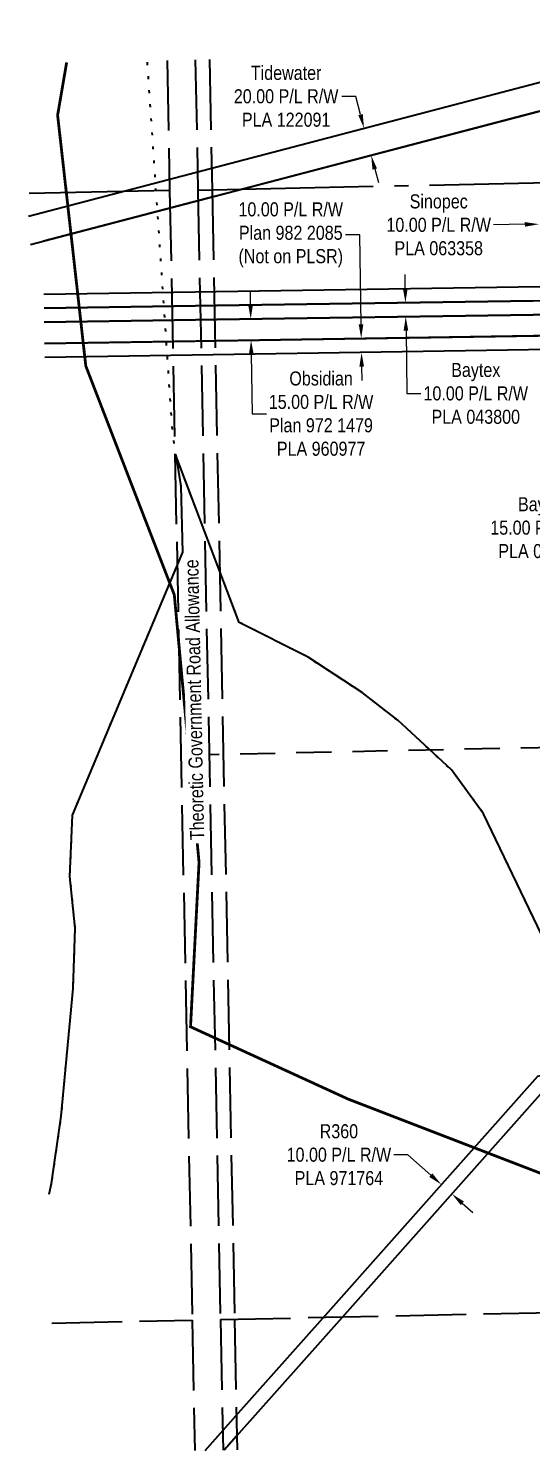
# Model space of a CAD drawing. Extents: x 596365 to 599043, y 5879832 to 5881868.
# Drawn here: x 597880 to 598237, y 5880018 to 5881030 of the extents above; entities that cross this region are included whole.
import ezdxf

# ---------------------------------------------------------------- set-up
doc = ezdxf.new("R2010")
doc.units = 0
doc.header["$LTSCALE"] = 5
doc.header["$PDSIZE"] = 0.5
for name, pattern in [('DASHDOT2', [12.7, 6.35, -3.175, 0, -3.175]), ('foc-LSD', [8, 5, -3]), ('foc-QUARTERLINE', [33, 25, -3, 2, -3]), ('foc-UNSURVEYED', [12.5, 10, -2.5]), ('foc-WHEELTRACKS', [2, 0.4, -1.6])]:
    doc.linetypes.add(name, pattern=pattern)
doc.layers.get('Defpoints').update_dxf_attribs({"color": 9})
for name, color, linetype in [('AS-WILDLIFE', 131, 'DASHDOT2'), ('C-RW', 13, 'Continuous'), ('F-RW', 190, 'Continuous'), ('L-QSEC', 8, 'foc-QUARTERLINE'), ('L-ROAD-T', 7, 'Continuous'), ('L-SECTION-LSD', 7, 'foc-LSD'), ('L-USEC', 7, 'foc-UNSURVEYED'), ('T-WATER-P3', 160, 'foc-WHEELTRACKS')]:
    doc.layers.add(name, color=color, linetype=linetype)
doc.layers.add('C-RW-T', color=13, linetype='Continuous', lineweight=9)
doc.layers.add('F-RW-T', color=190, linetype='Continuous', lineweight=9)
doc.styles.add('80CG', font='ARIALN.TTF', dxfattribs={"height": 10})
doc.styles.add('80L', font='ARIALN.TTF', dxfattribs={"height": 10})
doc.styles.add('foc-LtypeFont', font='ARIALN.TTF', dxfattribs={"height": 7.35})
doc.linetypes.add('foc-TOPO-flowdirection-NOLINE', pattern='A,0,[">",foc-LtypeFont,S=0.3,R=0,X=0,Y=-0.945],-20,[">",foc-LtypeFont,S=0.3,R=0,X=0,Y=-0.945],0', length=20)
doc.dimstyles.new('Compass 5 000', dxfattribs={"dimscale": 5, "dimtxt": 9, "dimasz": 2, "dimexe": 0.2, "dimexo": 0.0625, "dimgap": 0.5, "dimtad": 0, "dimtih": 1, "dimtoh": 1, "dimzin": 0, "dimdsep": 46, "dimtxsty": '80CG', "dimcen": 0.1, "dimse1": 1, "dimse2": 1, "dimclrd": 256, "dimclrt": 256, "dimaunit": 1, "dimadec": 4, "dimazin": 0, "dimtfac": 0.06, "dimtofl": 0, "dimtmove": 0, "dimatfit": 1, "dimfxl": 0.2, "dimtolj": 1, "dimtzin": 0, "dimlwd": -1, "dimarcsym": 0})

# ---------------------------------------------------------------- blocks, each defined once
blk = doc.blocks.new('*D444')
at = {"layer": 'C-RW-T', "transparency": 16777216}
for p, q in [((598037.8, 5880833.3), (598037.6, 5880843.3)), ((598038.3, 5880798.3), (598039, 5880756)), ((598039, 5880756), (598049, 5880756))]:
    blk.add_line(p, q, dxfattribs=at)
for points in [[(598039.4, 5880833.4), (598036.1, 5880833.3), (598037.9, 5880823.3)], [(598040, 5880798.4), (598036.6, 5880798.3), (598038.1, 5880808.3)]]:
    blk.add_solid(points, dxfattribs=at)
at = {"layer": 'Defpoints', "color": 0, "transparency": 16777216}
for p in [(598036, 5880823.3), (598036.2, 5880808.3), (598038.1, 5880808.3)]:
    blk.add_point(p, dxfattribs=at)
at = {"layer": 'C-RW-T', "transparency": 16777216, "insert": (598088, 5880756), "char_height": 10, "attachment_point": 5, "style": '80CG'}
blk.add_mtext('\\A1;Obsidian\\P15.00 P/L R/W\\PPlan 972 1479\\PPLA 960977', dxfattribs=at)
blk = doc.blocks.new('*D459')
at = {"layer": 'Defpoints', "color": 0, "transparency": 16777216}
for p in [(598186.9, 5880222), (598194.4, 5880215.4), (598173.7, 5880207.2)]:
    blk.add_point(p, dxfattribs=at)
at = {"layer": 'F-RW-T', "transparency": 16777216}
for p, q in [((598149.8, 5880228.4), (598139.8, 5880228.4)), ((598166.2, 5880213.8), (598149.8, 5880228.4)), ((598188.6, 5880193.9), (598196.1, 5880187.2))]:
    blk.add_line(p, q, dxfattribs=at)
for points in [[(598167.3, 5880215.1), (598165.1, 5880212.6), (598173.7, 5880207.2)], [(598189.8, 5880195.1), (598187.5, 5880192.6), (598181.2, 5880200.5)]]:
    blk.add_solid(points, dxfattribs=at)
at = {"layer": 'F-RW-T', "transparency": 16777216, "insert": (598100.7, 5880228.4), "char_height": 10, "attachment_point": 5, "style": '80CG'}
blk.add_mtext('\\A1;R360\\P10.00 P/L R/W\\PPLA 971764', dxfattribs=at)
blk = doc.blocks.new('*D460')
at = {"layer": 'Defpoints', "color": 0, "transparency": 16777216}
for p in [(598314.1, 5880723.1), (598302.3, 5880713.9), (598318.4, 5880692.9)]:
    blk.add_point(p, dxfattribs=at)
at = {"layer": 'F-RW-T', "transparency": 16777216}
for p, q in [((598338.2, 5880708.2), (598346.2, 5880714.3)), ((598310.5, 5880686.8), (598294.9, 5880674.8)), ((598294.9, 5880674.8), (598284.9, 5880674.8))]:
    blk.add_line(p, q, dxfattribs=at)
for points in [[(598337.2, 5880709.5), (598339.3, 5880706.8), (598330.3, 5880702.1)], [(598309.5, 5880688.2), (598311.5, 5880685.5), (598318.4, 5880692.9)]]:
    blk.add_solid(points, dxfattribs=at)
at = {"layer": 'F-RW-T', "transparency": 16777216, "insert": (598245.8, 5880674.8), "char_height": 10, "attachment_point": 5, "style": '80CG'}
blk.add_mtext('\\A1;Baytex\\P15.00 P/L R/W\\PPLA 043804', dxfattribs=at)
blk = doc.blocks.new('*D461')
at = {"layer": 'Defpoints', "color": 0, "transparency": 16777216}
for p in [(598243.2, 5880890.9), (598243.4, 5880876.4), (598253.4, 5880876.5)]:
    blk.add_point(p, dxfattribs=at)
at = {"layer": 'F-RW-T', "transparency": 16777216}
for p, q in [((598233.2, 5880890.8), (598210.9, 5880890.4)), ((598263.2, 5880891.2), (598273.2, 5880891.4))]:
    blk.add_line(p, q, dxfattribs=at)
for points in [[(598233.1, 5880892.4), (598233.2, 5880889.1), (598243.2, 5880890.9)], [(598263.1, 5880892.9), (598263.2, 5880889.6), (598253.2, 5880891.1)]]:
    blk.add_solid(points, dxfattribs=at)
at = {"layer": 'F-RW-T', "transparency": 16777216, "insert": (598171.8, 5880890.4), "char_height": 10, "attachment_point": 5, "style": '80CG', "bg_fill": 3, "box_fill_scale": 1.1, "bg_fill_color": 256, "bg_fill_true_color": 13158600, "bg_fill_transparency": 0}
blk.add_mtext('\\A1;Sinopec\\P10.00 P/L R/W\\PPLA 063358', dxfattribs=at)
blk = doc.blocks.new('*D462')
at = {"layer": 'Defpoints', "color": 0, "transparency": 16777216}
for p in [(598196, 5880835.8), (598148.3, 5880825.1), (598196.2, 5880825.8)]:
    blk.add_point(p, dxfattribs=at)
at = {"layer": 'F-RW-T', "transparency": 16777216}
for p, q in [((598148, 5880845), (598147.8, 5880855)), ((598148.5, 5880815.1), (598149.1, 5880770.4)), ((598149.1, 5880770.4), (598159.1, 5880770.4))]:
    blk.add_line(p, q, dxfattribs=at)
for points in [[(598149.7, 5880845.1), (598146.3, 5880845), (598148.1, 5880835)], [(598150.1, 5880815.1), (598146.8, 5880815), (598148.3, 5880825.1)]]:
    blk.add_solid(points, dxfattribs=at)
at = {"layer": 'F-RW-T', "transparency": 16777216, "insert": (598198.2, 5880770.4), "char_height": 10, "attachment_point": 5, "style": '80CG'}
blk.add_mtext('\\A1;Baytex\\P10.00 P/L R/W\\PPLA 043800', dxfattribs=at)
blk = doc.blocks.new('*D469')
at = {"layer": 'Defpoints', "color": 0, "transparency": 16777216}
for p in [(598037, 5880808.3), (598037.2, 5880798.3), (598116.8, 5880799.6)]:
    blk.add_point(p, dxfattribs=at)
at = {"layer": 'F-RW-T', "transparency": 16777216}
for p, q in [((598115.5, 5880883.3), (598105.5, 5880883.3)), ((598116.5, 5880819.6), (598115.5, 5880883.3)), ((598116.9, 5880789.6), (598117.1, 5880779.6))]:
    blk.add_line(p, q, dxfattribs=at)
for points in [[(598118.1, 5880819.6), (598114.8, 5880819.5), (598116.6, 5880809.6)], [(598118.6, 5880789.6), (598115.3, 5880789.5), (598116.8, 5880799.6)]]:
    blk.add_solid(points, dxfattribs=at)
at = {"layer": 'F-RW-T', "transparency": 16777216, "insert": (598066.4, 5880883.3), "char_height": 10, "attachment_point": 5, "style": '80CG', "bg_fill": 3, "box_fill_scale": 1.1, "bg_fill_color": 256, "bg_fill_true_color": 13158600, "bg_fill_transparency": 0}
blk.add_mtext('\\A1;10.00 P/L R/W\\PPlan 982 2085\\P(Not on PLSR)', dxfattribs=at)
blk = doc.blocks.new('*D486')
at = {"layer": 'Defpoints', "color": 0, "transparency": 16777216}
for p in [(598100.1, 5880954.4), (598118.6, 5880959.2), (598105.1, 5880935)]:
    blk.add_point(p, dxfattribs=at)
at = {"layer": 'F-RW-T', "transparency": 16777216}
for p, q in [((598112.7, 5880981.9), (598102.7, 5880981.9)), ((598116.1, 5880968.9), (598112.7, 5880981.9)), ((598126.2, 5880930.2), (598128.8, 5880920.5))]:
    blk.add_line(p, q, dxfattribs=at)
for points in [[(598117.7, 5880969.3), (598114.5, 5880968.5), (598118.6, 5880959.2)], [(598127.8, 5880930.6), (598124.6, 5880929.8), (598123.7, 5880939.9)]]:
    blk.add_solid(points, dxfattribs=at)
at = {"layer": 'F-RW-T', "transparency": 16777216, "insert": (598063.1, 5880981.9), "char_height": 10, "attachment_point": 5, "style": '80CG'}
blk.add_mtext('\\A1;Tidewater\\P20.00 P/L R/W\\PPLA 122091', dxfattribs=at)

msp = doc.modelspace()

# ---------------------------------------------------------------- linework, layer by layer
at = {"layer": 'AS-WILDLIFE', "const_width": 2, "flags": 128}
msp.add_lwpolyline([(598395.046, 5881016.317), (598387.313, 5880997.5), (598352.875, 5880913.5), (598355.312, 5880845.5), (598356.937, 5880799), (598364, 5880644.5), (598383.125, 5880541), (598440.438, 5880427.5), (598499.875, 5880339.5), (598415.5, 5880196), (598342.625, 5880191.5), (598311.5, 5880189.5), (598277.375, 5880202.5), (598107.375, 5880268), (597995, 5880319.5), (598001.063, 5880436.5), (597985.437, 5880605.5), (597983.438, 5880627), (597954, 5880703), (597920.375, 5880790), (597911.063, 5880873), (597900.312, 5880968.5), (597906.745, 5881006.045)], dxfattribs=at)
at = {"layer": 'C-RW', "elevation": 0.436}
msp.add_lwpolyline([(597890.809, 5880821.04), (597983.511, 5880822.481), (598013.657, 5880822.95), (598239.2, 5880826.453), (598254.2, 5880826.687), (598311.471, 5880827.577), (598379.047, 5880728.391), (598366.656, 5880719.948), (598303.628, 5880812.459), (598254.443, 5880811.7), (598239.444, 5880811.467), (598013.956, 5880807.965), (597983.81, 5880807.496), (597890.975, 5880806.054)], dxfattribs=at)
at = {"layer": 'F-RW', "flags": 128}
for points in [[(597879.512, 5880896.647), (598236.799, 5880990.138), (598245.765, 5880992.485), (598320.386, 5880993.696), (598741.978, 5880902.629), (598782.173, 5880891.922), (598905.63, 5880850.002), (598907.376, 5880849.484)], [(597880.88, 5880876.34), (598241.86, 5880970.798), (598248.497, 5880972.535), (598318.411, 5880973.669), (598737.292, 5880883.188), (598776.38, 5880872.776), (598899.571, 5880830.947), (598907.799, 5880828.507)]]:
    msp.add_lwpolyline(points, dxfattribs=at)
at = {"layer": 'F-RW', "elevation": 0.436}
for points in [[(598737.292, 5880883.188), (598318.411, 5880973.669), (598248.497, 5880972.535), (598241.86, 5880970.798), (598028.487, 5880914.964), (598011.906, 5880910.626), (597981.907, 5880902.777), (597890.171, 5880878.771)], [(597890.588, 5880841.04), (597983.111, 5880842.478), (598013.257, 5880842.947), (598243.875, 5880846.53)], [(597890.699, 5880831.04), (597983.311, 5880832.48), (598013.457, 5880832.948), (598239.038, 5880836.453), (598254.038, 5880836.686), (598254.2, 5880826.687), (598239.2, 5880826.453), (598013.657, 5880822.95), (597983.511, 5880822.481), (597890.809, 5880821.04)], [(598239.038, 5880836.453), (598013.457, 5880832.948), (597983.311, 5880832.48), (597890.699, 5880831.04)], [(598005.433, 5880017.959), (598029.201, 5880044.688), (598089.152, 5880112.112), (598242.428, 5880284.474), (598419.061, 5880327.781), (598544.697, 5880474.123), (598370.781, 5880722.759), (598379.047, 5880728.391), (598557.336, 5880473.493), (598424.559, 5880318.832), (598247.832, 5880275.501), (598102.8, 5880112.404), (598029.495, 5880029.969), (598019.043, 5880018.216)]]:
    msp.add_lwpolyline(points, dxfattribs=at)
at = {"layer": 'F-RW', "elevation": 0.436, "flags": 128}
msp.add_lwpolyline([(597890.975, 5880806.054), (598303.628, 5880812.459), (598366.656, 5880719.948), (598358.396, 5880714.32), (598310.313, 5880784.895), (598280.718, 5880802.117), (597891.085, 5880796.064)], dxfattribs=at)
at = {"layer": 'L-QSEC', "flags": 128}
for points in [[(598000.246, 5880915.197), (598772.282, 5880931.789)], [(597980.133, 5880914.81), (597880.155, 5880912.664)]]:
    msp.add_lwpolyline(points, dxfattribs=at)
at = {"layer": 'L-USEC', "flags": 128}
for points in [[(597978.28, 5881007.55), (597980.133, 5880914.81)], [(597998.392, 5881007.973), (598000.245, 5880915.212)], [(598008.453, 5881008.184), (598010.307, 5880915.413)], [(597980.133, 5880914.81), (597996.194, 5880110.659)], [(598000.246, 5880915.197), (598016.306, 5880111.061)], [(598010.307, 5880915.413), (598026.367, 5880111.307)], [(598016.306, 5880111.091), (598823.257, 5880128.408)], [(597896.216, 5880108.513), (597996.194, 5880110.659)], [(597996.194, 5880110.659), (597998.048, 5880017.82)], [(598016.306, 5880111.061), (598018.161, 5880018.2)], [(598026.368, 5880111.262), (598028.223, 5880018.39)]]:
    msp.add_lwpolyline(points, dxfattribs=at)
at = {"layer": 'T-WATER-P3', "flags": 128}
for points in [[(597985.006, 5880724.991), (597982.204, 5880742.738), (597964.202, 5881007.254)], [(597985.006, 5880724.991), (597982.204, 5880742.738), (597964.202, 5881007.254)], [(597894.38, 5880200.421), (597896.046, 5880207.961), (597902.896, 5880255.926), (597911.334, 5880346.765), (597912.928, 5880389.645), (597909.105, 5880426.537), (597910.85, 5880470.161), (597989.515, 5880657.337), (597988.267, 5880704.342), (597985.006, 5880724.991)], [(598518.978, 5880027.661), (598491.428, 5880061.276), (598459.563, 5880094.629), (598429.649, 5880129.626), (598357.99, 5880204.894), (598311.937, 5880263.312), (598280.551, 5880311.206), (598203.675, 5880471.196), (598180.804, 5880502.43), (598142.645, 5880537.744), (598117.198, 5880557.438), (598078.868, 5880582.556), (598029.744, 5880607.399), (597985.006, 5880724.991)]]:
    msp.add_lwpolyline(points, dxfattribs=at)
at = {"layer": 'T-WATER-P3', "linetype": 'foc-TOPO-flowdirection-NOLINE', "flags": 128}
for points in [[(597894.38, 5880200.421), (597896.046, 5880207.961), (597902.896, 5880255.926), (597911.334, 5880346.765), (597912.928, 5880389.645), (597909.105, 5880426.537), (597910.85, 5880470.161), (597989.515, 5880657.337), (597988.267, 5880704.342), (597985.006, 5880724.991)], [(598518.978, 5880027.661), (598491.428, 5880061.276), (598459.563, 5880094.629), (598429.649, 5880129.626), (598357.99, 5880204.894), (598311.937, 5880263.312), (598280.551, 5880311.206), (598203.675, 5880471.196), (598180.804, 5880502.43), (598142.645, 5880537.744), (598117.198, 5880557.438), (598078.868, 5880582.556), (598029.744, 5880607.399), (597985.006, 5880724.991)]]:
    msp.add_lwpolyline(points, dxfattribs=at)

# ---------------------------------------------------------------- dimensions: what is measured, and where the dimension line sits
at = {"layer": 'C-RW-T'}
dim = msp.add_linear_dim(base=(598038.139, 5880808.341, 0.436), p1=(598035.966, 5880823.296, 0.436), p2=(598036.199, 5880808.311, 0.436), angle=270.890267, text='Obsidian\\P15.00 P/L R/W\\PPlan 972 1479\\PPLA 960977', dimstyle='Compass 5 000', dxfattribs=at)
dim.commit()
dim.dimension.update_dxf_attribs({"geometry": '*D444', "text_midpoint": (598088.037, 5880756.021, 0.436), "dimtype": 161})
at = {"layer": 'F-RW-T'}
for base, p1, p2, angle, text, picture, middle in [((598318.429, 5880692.928, 0.436), (598314.145, 5880723.085, 0.436), (598302.261, 5880713.943, 0.436), 217.572234, 'Baytex\\P15.00 P/L R/W\\PPLA 043804', '*D460', (598245.81, 5880674.824, 0.436)), ((598173.698, 5880207.185, 0.436), (598194.385, 5880215.397, 0.436), (598186.911, 5880222.044, 0.436), 138.354191, 'R360\\P10.00 P/L R/W\\PPLA 971764', '*D459', (598100.728, 5880228.425, 0.436))]:
    dim = msp.add_linear_dim(base=base, p1=p1, p2=p2, angle=angle, text=text, dimstyle='Compass 5 000', dxfattribs=at)
    dim.commit()
    dim.dimension.update_dxf_attribs({"geometry": picture, "text_midpoint": middle, "dimtype": 161})

# ---------------------------------------------------------------- next in the draw order: texts
at = {"layer": 'L-ROAD-T', "insert": (597992.663, 5880552.207), "char_height": 10, "width": 201.38722, "attachment_point": 2, "rotation": 91.218132, "style": '80L', "bg_fill": 3, "box_fill_scale": 1.15, "bg_fill_color": 256, "bg_fill_true_color": 256, "bg_fill_transparency": 0}
msp.add_mtext('Theoretic Government Road Allowance', dxfattribs=at)

# ---------------------------------------------------------------- next in the draw order: dimensions: what is measured, and where the dimension line sits
at = {"layer": 'F-RW-T'}
for base, p1, p2, angle, text, picture, middle in [((598116.773, 5880799.57, 0.436), (598037.039, 5880808.324, 0.436), (598037.195, 5880798.334, 0.436), 270.890169, '10.00 P/L R/W\\PPlan 982 2085\\P(Not on PLSR)', '*D469', (598066.386, 5880883.252, 0.436)), ((598243.156, 5880890.918, 0.436), (598253.391, 5880876.527, 0.436), (598243.391, 5880876.365, 0.436), 180.928665, 'Sinopec\\P10.00 P/L R/W\\PPLA 063358', '*D461', (598171.802, 5880890.395, 0.436))]:
    dim = msp.add_linear_dim(base=base, p1=p1, p2=p2, angle=angle, text=text, dimstyle='Compass 5 000', override={"dimtfill": 1}, dxfattribs=at)
    dim.commit()
    dim.dimension.update_dxf_attribs({"geometry": picture, "text_midpoint": middle, "dimtype": 161})

# ---------------------------------------------------------------- next in the draw order: linework, layer by layer
at = {"layer": 'L-SECTION-LSD'}
msp.add_line((598815.14, 5880530.472), (598008.276, 5880513.129), dxfattribs=at)

# ---------------------------------------------------------------- next in the draw order: dimensions: what is measured, and where the dimension line sits
at = {"layer": 'F-RW-T', "color": 3}
dim = msp.add_linear_dim(base=(598118.627, 5880959.216), p1=(598105.137, 5880935.022), p2=(598100.077, 5880954.362), angle=104.663818, text='Tidewater\\P20.00 P/L R/W\\PPLA 122091', dimstyle='Compass 5 000', dxfattribs=at)
dim.commit()
dim.dimension.update_dxf_attribs({"geometry": '*D486', "text_midpoint": (598063.139, 5880981.948), "dimtype": 161})
at = {"layer": 'F-RW-T'}
dim = msp.add_linear_dim(base=(598148.304, 5880825.053, 0.436), p1=(598196.039, 5880835.785, 0.436), p2=(598196.194, 5880825.794, 0.436), angle=270.886039, text='Baytex\\P10.00 P/L R/W\\PPLA 043800', dimstyle='Compass 5 000', dxfattribs=at)
dim.commit()
dim.dimension.update_dxf_attribs({"geometry": '*D462', "text_midpoint": (598198.236, 5880770.356, 0.436), "dimtype": 161})

doc.saveas('drawing.dxf')
